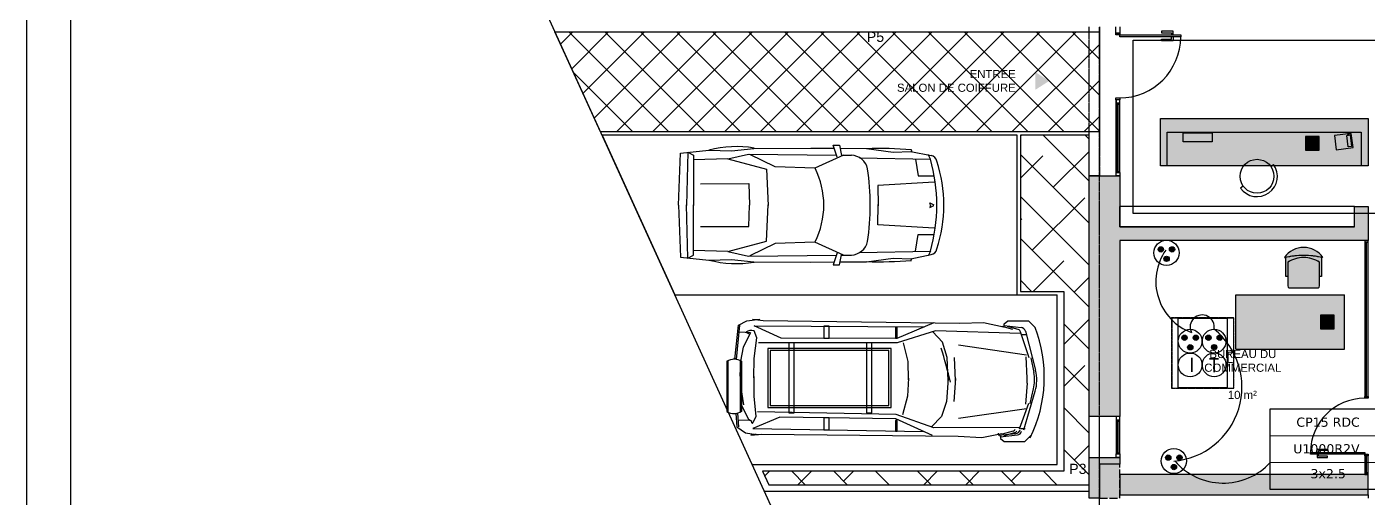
# Model space of a CAD drawing. Header units: millimetres. Extents: x 71819 to 78266, y 23672 to 38445.
# Drawn here: x 72676 to 74655, y 31830 to 32524 of the extents above; entities that cross this region are included whole.
import ezdxf
from ezdxf.enums import TextEntityAlignment as Align

# ---------------------------------------------------------------- set-up
doc = ezdxf.new("R2010")
doc.units = ezdxf.units.MM
for name, pattern in [('ACAD_ISO02W100', [15, 12, -3]), ('ACAD_ISO03W100', [30, 12, -18]), ('CACHE', [0.375, 0.25, -0.125]), ('DASHED2', [0.375, 0.25, -0.125]), ('HIDDEN', [0.375, 0.25, -0.125])]:
    doc.linetypes.add(name, pattern=pattern)
for name, color, linetype in [('Plan Archi', 8, 'Continuous'), ('prise', 1, 'Continuous'), ('PRISES DE COURANT', 5, 'Continuous')]:
    doc.layers.add(name, color=color, linetype=linetype)
doc.layers.add('STRUCTURE POUTRES', color=5, linetype='ACAD_ISO03W100', lineweight=20)
doc.styles.add('ARIAL', font='arial.ttf')
doc.styles.get("Standard").update_dxf_attribs({"font": 'arial.ttf'})
doc.styles.add('STYLE_GENERE_1', font='ARIALN.TTF')
doc.styles.add('Verdana', font='verdana.ttf')

# ---------------------------------------------------------------- blocks, each defined once
blk = doc.blocks.new('boite')
at = {"layer": 'prise', "linetype": 'Continuous'}
for points in [[(-30.64025400001265, 22.46884439585665, 0.9999999999999999), (-22.75494500714558, 22.46884439585665, 0.9999999999999999)], [(-14.02709693754878, 22.46884439585665, 0.9999999999999999), (-6.14178794468171, 22.46884439585665, 0.9999999999999999)], [(4.633220693285693, 22.59960032699564, 0.9999999999999999), (12.51852968615276, 22.59960032699564, 0.9999999999999999)], [(21.24637775574956, 22.59960032699564, 0.9999999999999999), (29.13168674861663, 22.59960032699564, 0.9999999999999999)], [(-22.21768165230606, 8.502373696079303, 0.9999999999999999), (-14.33237265944626, 8.502373696079303, 0.9999999999999999)], [(13.05579304099228, 8.633129627218295, 0.9999999999999999), (20.94110203385208, 8.633129627218295, 0.9999999999999999)]]:
    blk.add_hatch(color=5, dxfattribs=at).paths.add_polyline_path(points, flags=0)
at = {"layer": 'prise', "color": 1, "linetype": 'HIDDEN', "lineweight": 5, "ltscale": 0.05}
for points in [[(-45.9442296930356, 52.46765201825838), (46.22669544734526, 52.46765201825838), (46.22669544734526, -52.53147715192063), (-45.9442296930356, -52.53147715192063)], [(-45.34180507145356, 51.86522739667635), (45.62427082576323, 51.86522739667635), (45.62427082576323, -51.92905329327914), (-45.34180507145356, -51.92905329327914)], [(45.32305851497222, -13.97631891827768), (45.32305851497222, -51.62784021954758), (-45.04059276066255, -51.62784021954758), (-45.04059276066255, 51.56401508588533), (45.32305851497222, 51.56401508588533), (45.32305851497222, 1.084288991878566), (37.792753796959, 1.084288991878566), (37.792753796959, -13.97631891827768)]]:
    blk.add_lwpolyline(points, close=True, dxfattribs=at)
at = {"layer": 'prise', "color": 1}
blk.add_lwpolyline([(36.27351241626457, -51.56401523809654), (-36.27351197085954, -51.56401523809654), (-36.27351197085954, 51.56401508588533), (36.27351241626457, 51.56401508588533)], close=True, dxfattribs=at)
at = {"layer": 'prise', "color": 1, "linetype": 'Continuous'}
for centre in [(-18.39102097234718, 17.35712588567549), (16.88245372095116, 17.48788181681448), (16.88245372095116, -17.45824558000822), (-18.39102097234718, -17.58900151114722)]:
    blk.add_circle(centre, 17.54946321939493, dxfattribs=at)
at = {"layer": 'prise', "color": 5, "linetype": 'Continuous'}
for centre in [(-26.69759950357547, 22.46884439585665), (-10.08444244111888, 22.46884439585665), (8.575875189722865, 22.59960032699564), (25.18903225217946, 22.59960032699564), (-18.27502715587616, 8.502373696079303), (16.99844753742218, 8.633129627218295)]:
    blk.add_circle(centre, 3.942654497360037, dxfattribs=at)
at = {"layer": 'prise', "color": 4, "linetype": 'Continuous', "char_height": 21.08676313003582, "attachment_point": 7, "style": 'STYLE_GENERE_1'}
for s, insert in [('{\\fArial Narrow|b0|i0|c0|p34;I}', (-19.41609078131296, -28.08555155854447)), ('{\\fArial Narrow|b0|i0|c0|p34;T}', (9.539422946356353, -28.34626209001726))]:
    blk.add_mtext(s, dxfattribs=dict(at, insert=insert))
blk = doc.blocks.new('Prise de courant normale')
at = {"layer": 'prise', "linetype": 'Continuous'}
for points in [[(-122.4923302766327, 51.11718510181423, 0.9999999999999999), (-43.63924034800572, 51.11718510181423, 0.9999999999999999)], [(43.63924034800572, 51.11718510181423, 0.9999999999999999), (122.4923302766327, 51.11718510181423, 0.9999999999999999)], [(-38.26660679961788, -88.54752189595274, 0.9999999999999999), (40.58648312900914, -88.54752189595274, 0.9999999999999999)]]:
    blk.add_hatch(color=5, dxfattribs=at).paths.add_polyline_path(points, flags=0)
at = {"layer": 'prise', "color": 1, "linetype": 'Continuous'}
blk.add_circle((0, 0), 185.3837362570948, dxfattribs=at)
at = {"layer": 'prise', "color": 5, "linetype": 'Continuous'}
for centre in [(-83.06578531231924, 51.11718510181423), (83.06578531231924, 51.11718510181423), (1.159938164695632, -88.54752189595274)]:
    blk.add_circle(centre, 39.42654497360036, dxfattribs=at)
blk = doc.blocks.new('ETIQ ECL')
at = {"color": 6, "linetype": 'ByBlock'}
blk.add_lwpolyline([(-28.09237466774357, 19.79999999999927), (28.09237466774357, 19.79999999999927), (28.09237466774357, -19.79999999999927), (-28.09237466774357, -19.79999999999927)], close=True, dxfattribs=at)
at = {"layer": 'STRUCTURE POUTRES', "color": 6, "linetype": 'ByBlock'}
for points in [[(-28.09237466774357, 19.79999999999927), (28.09237466774357, 19.79999999999927), (28.09237466774357, 6.599999999999909), (-28.09237466774357, 6.599999999999909)], [(-28.09237466774357, 6.599999999999909), (28.09237466774357, 6.599999999999909), (28.09237466774357, -6.599999999999454), (-28.09237466774357, -6.599999999999454)], [(-28.09237466774357, -6.599999999999454), (28.09237466774357, -6.599999999999454), (28.09237466774357, -19.79999999999927), (-28.09237466774357, -19.79999999999927)]]:
    blk.add_lwpolyline(points, close=True, dxfattribs=at)
at = {"layer": 'STRUCTURE POUTRES', "color": 6, "linetype": 'ByBlock', "style": 'Verdana'}
for tag, p in [('CIRCUIT', (0.3258196043170756, 10.99343506267905)), ('CABLE', (-0.4895047320387675, -2.077938956542766)), ('SECTION', (0.3739897136692889, -14.32081281852334))]:
    blk.add_attdef(tag, text='', height=4.5, dxfattribs=at).set_placement(p, align=Align.CENTER)

msp = doc.modelspace()

# ---------------------------------------------------------------- hatches: boundary and pattern name
at = {"layer": 'Plan Archi'}
h = msp.add_hatch(color=256, dxfattribs=at)
h.dxf.hatch_style = 1
h.paths.add_polyline_path([(74654.61883011556, 32319.37764767524), (74348.17887229913, 32319.37764767524), (74348.17887229913, 32389.37764767524), (74654.61883011556, 32389.37764767524)])
h = msp.add_hatch(color=256, dxfattribs=at)
h.dxf.hatch_style = 1
h.paths.add_polyline_path([(74582.39783260504, 32362.85900733166), (74562.39783260504, 32362.85900733166), (74562.39783260504, 32342.85900733166), (74582.39783260504, 32342.85900733166)])
h = msp.add_hatch(color=256, dxfattribs=at)
h.dxf.hatch_style = 1
h.paths.add_polyline_path([(74288.17887229913, 32209.37764767524), (74288.17887229922, 31949.73458994953), (74243.17887229966, 31949.73458994953), (74243.17887229966, 32304.65613249881), (74288.17887229922, 32304.65613249881), (74288.17887229913, 32229.37764767524), (74634.61883011556, 32229.37764767524), (74634.61883011556, 32259.37764767524), (74654.61883011556, 32259.37764767524), (74654.61883011556, 32209.37764767524)])
h = msp.add_hatch(color=256, dxfattribs=at)
h.dxf.hatch_style = 1
edge = h.paths.add_edge_path()
edge.add_arc((74559.56804348707, 32058.16067531556), 129.1470968822902, 89.9807959840947, 102.4973434483042, ccw=False)
edge.add_arc((74559.65468319604, 32058.02425299518), 129.2835192172629, 77.5092782508953, 90.01921317479162, ccw=False)
edge.add_line((74587.61631841645, 32184.2477662445), (74587.91631837256, 32184.60776607818))
edge.add_arc((74559.60286223462, 32164.69068614904), 34.61707485301902, 35.1244418655336, 89.9859844774305)
edge.add_arc((74559.61001635334, 32164.73839463362), 34.56936535771104, 89.99782247723603, 144.916600167338)
edge.add_arc((74531.5199467737, 32184.4682702458), 0.2426993287910363, 144.9166001673375, 294.6945263196027)
h = msp.add_hatch(color=256, dxfattribs=at)
h.dxf.hatch_style = 1
edge = h.paths.add_edge_path()
edge.add_line((74586.0863190598, 32184.57776607132), (74586.08631907705, 32156.512777771))
edge.add_line((74586.08631907705, 32156.512777771), (74583.0113203891, 32156.5127778095))
edge.add_line((74583.0113203891, 32156.5127778095), (74583.01132041692, 32177.60276900032))
edge.add_arc((74559.61133014256, 32139.82467658448), 44.4380896463861, 58.22566300077884, 121.7743369603142)
edge.add_line((74536.21133989385, 32177.60276901621), (74536.21133984275, 32156.51277782248))
edge.add_line((74536.21133984275, 32156.51277782248), (74533.15134112931, 32156.5127778115))
edge.add_line((74533.15134112931, 32156.5127778115), (74533.151341147, 32184.57717135385))
edge.add_arc((74559.62025605727, 32057.6552915131), 129.6524856639419, 78.22137953616561, 101.77990788484061, ccw=False)
h = msp.add_hatch(color=256, dxfattribs=at)
h.dxf.hatch_style = 1
edge = h.paths.add_edge_path()
edge.add_arc((74559.62721335568, 32139.76887070041), 44.49389836539882, 90.02045314779735, 121.7538837941314)
edge.add_line((74536.21133989385, 32177.60276901621), (74536.21133987464, 32142.41278366038))
edge.add_line((74536.21133987464, 32142.41278366038), (74536.91633957303, 32140.50778447488))
edge.add_line((74536.91633957303, 32140.50778447488), (74538.41633894561, 32139.71278479477))
edge.add_line((74538.41633894561, 32139.71278479477), (74580.82132128846, 32139.7127848002))
edge.add_line((74580.82132128846, 32139.7127848002), (74582.32132064975, 32140.50778444765))
edge.add_line((74582.32132064975, 32140.50778444765), (74583.01132038607, 32142.41278365031))
edge.add_line((74583.01132038607, 32142.41278365031), (74583.01132041692, 32177.60276900032))
edge.add_arc((74559.59544692856, 32139.76887069751), 44.49389836831288, 58.24611616802966, 89.97954681436373)
h = msp.add_hatch(color=256, dxfattribs=at)
h.dxf.hatch_style = 1
h.paths.add_polyline_path([(74459.6188301231, 32049.37764764357), (74459.6188301082, 32129.37764764357), (74619.61883011565, 32129.37764767337), (74619.61883013055, 32049.37764767337)])
h = msp.add_hatch(color=256, dxfattribs=at)
h.dxf.hatch_style = 1
h.paths.add_polyline_path([(74584.61883011191, 32079.3776476436), (74604.61883011191, 32079.3776476436), (74604.61883011191, 32099.3776476436), (74584.61883011191, 32099.3776476436)])
h = msp.add_hatch(color=256, dxfattribs=at)
h.dxf.hatch_style = 1
h.paths.add_polyline_path([(74288.17887229884, 31889.73458994953), (74288.17887229884, 31879.73458994952), (74258.1788722989, 31879.73458994952), (74258.17887229842, 31829.73458994952), (74243.17887229891, 31829.73458994953), (74243.17887229891, 31889.73458994953)])
at = {"layer": 'Plan Archi', "linetype": 'ACAD_ISO02W100'}
msp.add_hatch(color=256, dxfattribs=at).paths.add_polyline_path([(74258.1788722989, 31829.73458994952), (74288.17887229884, 31829.73458994952), (74288.17887229884, 31879.73458994952), (74258.1788722989, 31879.73458994952)])
at = {"layer": 'Plan Archi'}
h = msp.add_hatch(color=256, dxfattribs=at)
h.dxf.hatch_style = 1
h.paths.add_polyline_path([(74654.61883011565, 31864.37764767524), (74288.17887229925, 31864.37764767524), (74288.17887229925, 31834.37764767524), (74654.61883011565, 31834.37764767524)])

# ---------------------------------------------------------------- linework, layer by layer
msp.add_lwpolyline([(78266.09441879852, 33913.6130115516), (78266.09441879852, 29922.6130115516), (72676.09441879852, 29922.6130115516), (72676.09441879852, 33913.6130115516)], close=True)
msp.add_lwpolyline([(72741.09441879852, 30303.60921696211), (72741.09441879852, 33848.6130115516), (78201.09441879852, 33848.6130115516), (78201.09441879852, 30303.60921696211)])
at = {"layer": 'Plan Archi', "color": 0}
msp.add_line((72962.50473403443, 33597.59536139743), (74377.6209527821, 30493.27004285107), dxfattribs=at)
at = {"layer": 'Plan Archi'}
for p, q in [((73522.26459814064, 32369.65613249881), (73455.02627069529, 32517.15613249881)), ((73455.02627069529, 32517.15613249881), (74258.1788722984, 32517.15613249881)), ((73481.3201472403, 32517.1561324988), (73463.2593434866, 32499.0953287451)), ((73475.490512314, 32517.1561324988), (73622.99051231399, 32369.65613249881)), ((73534.3531558293, 32517.15613249881), (73479.86490635625, 32462.66788302576)), ((73587.38616441829, 32517.15613249881), (73496.47046922591, 32426.24043730643)), ((73640.41917300728, 32517.15613249881), (73513.07603209556, 32389.8129915871)), ((73528.52352090299, 32517.15613249881), (73676.02352090299, 32369.65613249881)), ((73693.45218159627, 32517.1561324988), (73545.95218159627, 32369.6561324988)), ((73581.55652949198, 32517.15613249881), (73729.05652949198, 32369.65613249881)), ((73746.48519018527, 32517.15613249881), (73598.98519018527, 32369.6561324988)), ((73634.58953808098, 32517.1561324988), (73782.08953808097, 32369.65613249881)), ((73799.51819877425, 32517.15613249881), (73652.01819877424, 32369.6561324988)), ((73687.62254666997, 32517.15613249881), (73835.12254666997, 32369.65613249881)), ((73852.55120736324, 32517.1561324988), (73705.05120736324, 32369.6561324988)), ((73740.65555525896, 32517.15613249881), (73888.15555525894, 32369.65613249882)), ((73905.58421595223, 32517.1561324988), (73758.08421595223, 32369.6561324988)), ((73793.68856384794, 32517.15613249881), (73941.18856384794, 32369.65613249881)), ((73958.61722454122, 32517.1561324988), (73811.11722454122, 32369.6561324988)), ((73846.72157243693, 32517.1561324988), (73994.22157243693, 32369.65613249881)), ((74011.65023313022, 32517.15613249881), (73864.15023313022, 32369.6561324988)), ((73899.75458102593, 32517.1561324988), (74047.25458102592, 32369.65613249881)), ((74064.6832417192, 32517.1561324988), (73917.18324171919, 32369.6561324988)), ((73952.78758961492, 32517.15613249881), (74100.28758961492, 32369.65613249882)), ((74117.71625030819, 32517.1561324988), (73970.21625030819, 32369.6561324988)), ((74005.8205982039, 32517.15613249881), (74153.3205982039, 32369.65613249881)), ((74170.7492588972, 32517.1561324988), (74023.2492588972, 32369.6561324988)), ((74058.8536067929, 32517.15613249881), (74206.3536067929, 32369.65613249881)), ((74223.78226748617, 32517.1561324988), (74076.28226748617, 32369.6561324988)), ((74111.8866153819, 32517.15613249881), (74258.17887229842, 32370.86387558229)), ((74164.91962397088, 32517.15613249881), (74258.1788722984, 32423.89688417128)), ((74217.95263255987, 32517.15613249881), (74258.1788722984, 32476.92989276028)), ((74258.1788722984, 32517.15613249881), (74258.1788722984, 32369.65613249881)), ((74282.55340803921, 32515.28159680624), (74282.55340803921, 32524.65613254779)), ((74288.17887229765, 32515.28159680624), (74282.55340803921, 32515.28159680624)), ((74282.55340803921, 32512.46886467701), (74282.55340803921, 32515.28159680624)), ((74282.55340803921, 32515.28159680624), (74288.17887229765, 32515.28159680624)), ((74288.17887229765, 32512.46886467701), (74282.55340803921, 32512.46886467701)), ((74288.17887229765, 32524.65613254779), (74288.17887229765, 32515.28159680624)), ((74288.17887229765, 32515.28159680624), (74288.17887229765, 32512.46886467701)), ((74288.17887229765, 32509.65613254779), (74288.17887229765, 32512.46886467701)), ((74288.17887229765, 32512.46886467701), (74378.18630043276, 32512.46886467701)), ((74378.18630043276, 32509.65613254779), (74288.17887229765, 32509.65613254779)), ((74366.93537191587, 32518.09432893546), (74350.05897914054, 32518.09432893546)), ((74350.05897914054, 32518.09432893546), (74350.05897914054, 32515.84414323208)), ((74350.05897914054, 32515.84414323208), (74364.68518621249, 32515.84414323208)), ((74364.68518621249, 32515.84414323208), (74364.68518621249, 32512.46886467701)), ((74364.68518621249, 32506.28085399272), (74364.68518621249, 32509.65613254779)), ((74366.93537191587, 32512.46886467701), (74366.93537191587, 32518.09432893546)), ((74366.93537191587, 32509.65613254779), (74366.93537191587, 32504.03066828935)), ((74378.18630043276, 32512.46886467701), (74378.18630043276, 32509.65613254779)), ((74258.1788722984, 32498.51972872204), (74129.31527607517, 32369.6561324988)), ((74308.17887229842, 32504.65613250055), (74838.71401334298, 32504.65613250055)), ((74308.17887229842, 32249.37764767524), (74308.17887229842, 32504.65613250055)), ((74350.05897914054, 32504.03066828935), (74350.05897914054, 32506.28085399272)), ((74350.05897914054, 32506.28085399272), (74364.68518621249, 32506.28085399272)), ((74366.93537191587, 32504.03066828935), (74350.05897914054, 32504.03066828935)), ((73482.31039459076, 32457.30324163305), (73569.957503725, 32369.65613249881)), ((74258.1788722984, 32445.48672013306), (74182.34828466416, 32369.6561324988)), ((74282.5534080392, 32416.84340041857), (74282.5534080392, 32419.65613254779)), ((74282.5534080392, 32419.65613254779), (74288.17887229765, 32419.65613254779)), ((74288.17887229765, 32416.84340041857), (74282.5534080392, 32416.84340041857)), ((74283.17887229922, 32416.84340041857), (74283.17887229922, 32411.84340041857)), ((74288.17887229922, 32416.84340041857), (74283.17887229922, 32416.84340041857)), ((74283.17887229922, 32304.65613249881), (74283.17887229922, 32416.84340041857)), ((74283.17887229922, 32411.84340041857), (74283.17887229916, 32309.65613249881)), ((74283.17887229922, 32411.84340041857), (74288.17887229922, 32411.84340041857)), ((74284.42887229922, 32411.84340041857), (74284.42887229922, 32410.34340041857)), ((74286.92887229922, 32411.84340041857), (74284.42887229922, 32411.84340041857)), ((74284.42887229922, 32410.34340041857), (74286.92887229922, 32410.34340041857)), ((74286.17887229922, 32410.34340041857), (74285.17887229922, 32410.34340041857)), ((74285.17887229922, 32410.34340041857), (74285.17887229922, 32311.15613249881)), ((74286.17887229922, 32311.15613249881), (74286.17887229922, 32410.34340041857)), ((74286.92887229922, 32410.34340041857), (74286.92887229922, 32411.84340041857)), ((74288.17887229765, 32419.65613254779), (74288.17887229765, 32416.84340041857)), ((74288.17887229922, 32411.84340041857), (74288.17887229922, 32416.84340041857)), ((74288.17887229922, 32309.65613249881), (74288.17887229922, 32411.84340041857)), ((74258.1788722984, 32392.45371154407), (74235.38129325314, 32369.6561324988)), ((74348.17887229913, 32319.37764767524), (74348.17887229913, 32389.37764767524)), ((74348.17887229913, 32389.37764767524), (74654.61883011556, 32389.37764767524)), ((74348.17887229913, 32319.37764767524), (74348.17887229913, 32389.37764767524)), ((74348.17887229913, 32389.37764767524), (74654.61883011556, 32389.37764767524)), ((74654.61883011556, 32389.37764767524), (74654.61883011556, 32319.37764767524)), ((74654.61883011556, 32389.37764767524), (74654.61883011556, 32319.37764767524)), ((74258.1788722984, 32369.65613249881), (73522.26459814064, 32369.65613249881)), ((74136.79628248393, 32364.65613249881), (73524.54386347777, 32364.65613249881)), ((73524.54386347777, 32364.65613249881), (73631.79628248393, 32129.37764767524)), ((74136.79628248393, 32129.37764767524), (74136.79628248393, 32364.65613249881)), ((74141.79628248393, 32364.65613249881), (74141.79628248393, 32134.37764767522)), ((74243.1788722989, 32364.65613249881), (74141.79628248393, 32364.65613249881)), ((74141.79628248393, 32363.2112933404), (74143.24112164235, 32364.65613249882)), ((74175.34027361614, 32364.65613249879), (74243.1788722989, 32296.81753381601)), ((74237.21211696994, 32364.65613249881), (74243.17887229889, 32358.68937716986)), ((74243.1788722989, 31849.37764767524), (74243.1788722989, 32364.65613249881)), ((74358.17887229913, 32319.37764767524), (74358.17887229913, 32369.40177795176)), ((74358.17887229913, 32369.40177795176), (74644.61883011556, 32369.40177795176)), ((74358.17887229913, 32319.37764767524), (74358.17887229913, 32369.40177795176)), ((74358.17887229913, 32369.40177795176), (74644.61883011556, 32369.40177795176)), ((74381.79310043038, 32355.04791236018), (74381.79310043038, 32368.15706165555)), ((74381.79310043038, 32368.15706165555), (74424.48186864865, 32368.15706165555)), ((74424.48186864865, 32355.04791236018), (74381.79310043038, 32355.04791236018)), ((74424.48186864865, 32368.15706165555), (74424.48186864865, 32355.04791236018)), ((74582.39783260504, 32362.85900733166), (74562.39783260504, 32362.85900733166)), ((74562.39783260504, 32362.85900733166), (74562.39783260504, 32342.85900733166)), ((74564.39783260504, 32344.85900733166), (74564.39783260504, 32360.85900733166)), ((74564.39783260504, 32360.85900733166), (74572.39783260504, 32360.85900733166)), ((74580.39783260504, 32360.85900733166), (74564.39783260504, 32360.85900733166)), ((74564.39783260504, 32360.85900733166), (74564.39783260504, 32344.85900733166)), ((74572.39783260504, 32360.85900733166), (74580.39783260504, 32360.85900733166)), ((74572.39783260504, 32344.85900733166), (74572.39783260504, 32360.85900733166)), ((74572.39783260504, 32360.85900733166), (74572.39783260504, 32344.85900733166)), ((74580.39783260504, 32360.85900733166), (74580.39783260504, 32344.85900733166)), ((74580.39783260504, 32344.85900733166), (74580.39783260504, 32360.85900733166)), ((74582.39783260504, 32342.85900733166), (74582.39783260504, 32362.85900733166)), ((74629.7985461769, 32367.32333323), (74605.00084645537, 32364.14936276375)), ((74605.00084645537, 32364.14936276375), (74607.66698164729, 32343.31929499762)), ((74623.10910789252, 32364.4508055217), (74628.06864783683, 32365.08559961502)), ((74625.26740780941, 32347.58836971108), (74623.10910789252, 32364.4508055217)), ((74628.06864783683, 32365.08559961502), (74630.22694775372, 32348.2231638044)), ((74632.46468136882, 32346.49326546387), (74629.7985461769, 32367.32333323)), ((74644.61883011556, 32369.40177795176), (74644.61883011556, 32319.37764767524)), ((74644.61883011556, 32369.40177795176), (74644.61883011556, 32319.37764767524)), ((73637.16506085932, 32261.44514701846), (73640.35233565506, 32338.13818094496)), ((73640.35233565506, 32338.13818094496), (73682.293750441, 32342.54016204075)), ((73651.29844720896, 32339.91626631433), (73649.30382066192, 32261.15240011016)), ((73650.97625672822, 32339.68680527802), (73659.43093312695, 32335.3987672691)), ((73659.43093312695, 32335.3987672691), (73659.41990080457, 32261.23031556714)), ((73682.293750441, 32342.54016204075), (73715.67530797153, 32341.71211724221)), ((73710.18734242683, 32330.08637049529), (73740.68265869614, 32336.8952943894)), ((73715.67530797153, 32341.71211724221), (73748.55694239259, 32345.11508221335)), ((73740.68265869614, 32336.8952943894), (73870.46600760549, 32335.49391829966)), ((73779.78720521023, 32318.26438794985), (73742.47511107933, 32336.2950432813)), ((73748.55694239259, 32345.11508221335), (73832.61226861477, 32345.68808223664)), ((73832.61226861477, 32345.68808223664), (73867.09088586568, 32345.40854087174)), ((73880.68411866827, 32335.38358506609), (73838.68689165179, 32316.20538286536)), ((73871.63181194484, 32332.06929811983), (73865.58688789383, 32349.82662513277)), ((73865.58688789383, 32349.82662513277), (73874.92115309591, 32349.81366289335)), ((73874.92115309591, 32349.81366289335), (73877.84290400258, 32334.63564762254)), ((73875.78269961203, 32345.33807048525), (73914.73464351198, 32345.0222608492)), ((73877.69270903994, 32335.41588574246), (73892.45333015778, 32335.25650334329)), ((73904.46165410508, 32331.28800116402), (74008.9235031596, 32329.29918018602)), ((73914.73464351198, 32345.0222608492), (73954.04157006515, 32339.67978196871)), ((73954.04157006515, 32339.67978196871), (73980.20650636694, 32340.65504463028)), ((73980.20650636694, 32340.65504463028), (74010.33516444026, 32334.63067001229)), ((73980.66945120304, 32342.90750459337), (73981.67638514873, 32339.54944287425)), ((74008.9235031596, 32329.29918018602), (74005.51302512648, 32336.14113569038)), ((74141.79628248393, 32336.32828027717), (74243.1788722989, 32234.9456904622)), ((74141.79628248393, 32301.33944998657), (74174.75865846775, 32334.30182597039)), ((74190.22661930621, 32287.89794345502), (74243.17887229889, 32340.8501964477)), ((74562.39783260504, 32342.85900733166), (74582.39783260504, 32342.85900733166)), ((74572.39783260504, 32344.85900733166), (74564.39783260504, 32344.85900733166)), ((74564.39783260504, 32344.85900733166), (74580.39783260504, 32344.85900733166)), ((74580.39783260504, 32344.85900733166), (74572.39783260504, 32344.85900733166)), ((74607.66698164729, 32343.31929499762), (74632.46468136882, 32346.49326546387)), ((74630.22694775372, 32348.2231638044), (74625.26740780941, 32347.58836971108)), ((73710.18734242683, 32330.08637049529), (73659.42987899852, 32328.31203775582)), ((73710.18734242683, 32330.08637049529), (73767.27522890652, 32314.69519111874)), ((73767.27522890652, 32314.69519111874), (73769.77600097231, 32261.26099382671)), ((73838.68689165179, 32316.20538286536), (73779.78720521023, 32318.26438794985)), ((73986.8122129704, 32329.38035725611), (73990.77845077624, 32304.774644951)), ((74654.61883011556, 32319.37764767524), (74348.17887229913, 32319.37764767524)), ((74654.61883011556, 32319.37764767524), (74348.17887229913, 32319.37764767524)), ((74644.61883011556, 32319.37764767524), (74358.17887229913, 32319.37764767524)), ((74644.61883011556, 32319.37764767524), (74358.17887229913, 32319.37764767524)), ((74511.0650709696, 32318.71207672829), (74515.12420236964, 32321.63157193763)), ((73669.99406576768, 32293.17290651657), (73741.03596009547, 32293.30416103075)), ((73741.03596009547, 32293.30416103075), (73742.18729519751, 32261.4832322719)), ((74014.49186745245, 32295.31546819291), (73931.62637992988, 32290.64844540512)), ((73990.77845077624, 32304.774644951), (74013.0308916487, 32304.74374359376)), ((74243.17887229966, 31949.73458994953), (74243.17887229966, 32304.65613249881)), ((74243.17887229966, 32304.65613249881), (74288.17887229922, 32304.65613249881)), ((74283.17887229922, 32304.65613249881), (74283.17887229922, 32309.65613249881)), ((74283.17887229922, 32309.65613249881), (74288.17887229922, 32309.65613249881)), ((74288.17887229922, 32304.65613249881), (74283.17887229922, 32304.65613249881)), ((74284.42887229922, 32309.65613249881), (74284.42887229922, 32311.15613249881)), ((74284.42887229922, 32311.15613249881), (74286.92887229922, 32311.15613249881)), ((74286.92887229922, 32309.65613249881), (74284.42887229922, 32309.65613249881)), ((74285.17887229922, 32311.15613249881), (74286.17887229922, 32311.15613249881)), ((74286.92887229922, 32311.15613249881), (74286.92887229922, 32309.65613249881)), ((74288.17887229922, 32309.65613249881), (74288.17887229922, 32304.65613249881)), ((74288.17887229922, 32304.65613249881), (74288.17887229913, 32229.37764767524)), ((73931.62637992988, 32290.64844540512), (73931.81446396597, 32260.53017684034)), ((74141.79628248393, 32274.45643692335), (74243.1788722989, 32173.07384710838)), ((74159.2906976293, 32195.09017842429), (74236.63050182158, 32272.42998261656)), ((74470.47375696937, 32289.51712463495), (74466.41462556933, 32286.59762942561)), ((73637.16506085932, 32261.73704405168), (73640.35233565506, 32185.04401012489)), ((73651.29844720896, 32183.26592475581), (73649.30382066192, 32262.02979095998)), ((73659.43093312695, 32187.78342380075), (73659.41990080457, 32261.951875503)), ((73741.03596009547, 32229.8780300391), (73742.18729519751, 32261.69895879824)), ((73767.27522890652, 32208.4869999514), (73769.77600097231, 32261.92119724343)), ((73931.62637992988, 32232.53374566502), (73931.81446396597, 32262.6520142295)), ((74009.0654708958, 32261.80235119595), (74008.2883811065, 32265.11411204656)), ((74008.2883811065, 32265.11411204656), (74014.07778477858, 32262.02529918594)), ((74009.0654708958, 32261.37983987389), (74008.2883811065, 32258.06807902358)), ((74008.2883811065, 32258.06807902358), (74014.07778477858, 32261.15689188421)), ((74634.61883011556, 32259.37764767524), (74288.17887229913, 32259.37764767524)), ((74634.61883011556, 32229.37764767524), (74634.61883011556, 32259.37764767524)), ((74634.61883011556, 32259.37764767524), (74654.61883011556, 32259.37764767524)), ((74654.61883011556, 32259.37764767524), (74654.61883011556, 32209.37764767524)), ((74014.49186745245, 32227.86672287724), (73931.62637992988, 32232.53374566502)), ((74141.79628248393, 32239.46760663275), (74143.82273679084, 32241.49406093966)), ((74838.71401334298, 32249.37764767524), (74308.17887229842, 32249.37764767524)), ((73669.99406576768, 32230.00928455358), (73741.03596009547, 32229.8780300391)), ((73986.8122129704, 32193.80183381403), (73990.77845077624, 32218.40754611914)), ((73990.77845077624, 32218.40754611914), (74013.0308916487, 32218.43844747609)), ((74141.79628248392, 32212.58459356953), (74243.1788722989, 32111.20200375456)), ((74288.17887229913, 32229.37764767524), (74634.61883011556, 32229.37764767524)), ((74634.61883011556, 32229.37764767524), (74288.17887229913, 32229.37764767524)), ((73710.18734242683, 32193.09582057485), (73659.42987899852, 32194.87015331432)), ((73710.18734242683, 32193.09582057485), (73767.27522890652, 32208.4869999514)), ((73710.18734242683, 32193.09582057485), (73740.68265869614, 32186.28689668075)), ((73779.78720521023, 32204.91780312029), (73742.47511107933, 32186.88714778884)), ((73838.68689165179, 32206.97680820479), (73779.78720521023, 32204.91780312029)), ((73880.68411866827, 32187.79860600376), (73838.68689165179, 32206.97680820479)), ((73904.46165410508, 32191.89418990612), (74008.9235031596, 32193.88301088412)), ((74008.9235031596, 32193.88301088412), (74005.51302512648, 32187.04105537977)), ((74288.17887229913, 32209.37764767524), (74288.17887229922, 31949.73458994953)), ((74654.61883011556, 32209.37764767524), (74288.17887229913, 32209.37764767524)), ((74654.61883011565, 32209.37764767524), (74649.61883011565, 32209.37764767524)), ((74649.61883011565, 32209.37764767524), (74649.61883011565, 32206.87764767524)), ((74649.61883011565, 32206.87764767524), (74654.61883011565, 32206.87764767524)), ((74654.61883011565, 32206.87764767524), (74649.61883011565, 32206.87764767524)), ((74649.61883011565, 32206.87764767524), (74649.61883011565, 31979.37104543339)), ((74652.11883011565, 31979.37104543339), (74652.11883011565, 32206.87764767524)), ((74654.61883011565, 32206.87764767524), (74654.61883011565, 32209.37764767524)), ((74654.61883011565, 31979.37104543339), (74654.61883011565, 32206.87764767524)), ((73640.35233565506, 32185.04401012489), (73682.293750441, 32180.6420290291)), ((73650.97625672822, 32183.49538579183), (73659.43093312695, 32187.78342380075)), ((73682.293750441, 32180.6420290291), (73715.67530797153, 32181.47007382763)), ((73715.67530797153, 32181.47007382763), (73748.55694239259, 32178.0671088568)), ((73740.68265869614, 32186.28689668075), (73870.46600760549, 32187.68827277048)), ((73748.55694239259, 32178.0671088568), (73832.61226861477, 32177.49410883321)), ((73832.61226861477, 32177.49410883321), (73867.09088586568, 32177.77365019841)), ((73871.63181194484, 32191.11289295032), (73865.58688789383, 32173.35556593738)), ((73865.58688789383, 32173.35556593738), (73874.92115309591, 32173.3685281765)), ((73874.92115309591, 32173.3685281765), (73877.84290400258, 32188.5465434476)), ((73875.78269961203, 32177.8441205846), (73914.73464351198, 32178.15993022094)), ((73877.69270903994, 32187.76630532768), (73892.45333015778, 32187.92568772685)), ((73914.73464351198, 32178.15993022094), (73954.04157006515, 32183.50240910143)), ((73954.04157006515, 32183.50240910143), (73980.20650636694, 32182.52714643986)), ((73980.20650636694, 32182.52714643986), (74010.33516444026, 32188.55152105786)), ((73980.66945120304, 32180.27468647647), (73981.67638514873, 32183.6327481959)), ((74160.45001023405, 32134.37764767523), (74205.69458014467, 32179.62221758585)), ((74221.16254098313, 32133.21833507049), (74243.1788722989, 32155.23466638626)), ((74141.79628248393, 32150.71275021571), (74158.1313850244, 32134.37764767523)), ((74141.79628248393, 32134.37764767522), (74205.75954934045, 32134.37764767524)), ((74205.75954934045, 32134.37764767524), (74205.75954934045, 31869.37764767524)), ((73631.79628248395, 32129.37764767524), (74195.75954934045, 32129.37764767524)), ((73631.79628248393, 32129.37764767524), (74136.79628248393, 32129.37764767524)), ((74195.75954934045, 31879.37764767524), (74195.75954934045, 32129.37764767524)), ((74459.6188301082, 32129.37764764357), (74619.61883011565, 32129.37764767337)), ((74604.61883011191, 32099.3776476436), (74584.61883011191, 32099.3776476436)), ((74584.61883011191, 32099.3776476436), (74584.61883011191, 32079.3776476436)), ((74586.61883011191, 32081.3776476436), (74586.61883011191, 32097.3776476436)), ((74586.61883011191, 32097.3776476436), (74594.61883011191, 32097.3776476436)), ((74602.61883011191, 32097.3776476436), (74586.61883011191, 32097.3776476436)), ((74586.61883011191, 32097.3776476436), (74586.61883011191, 32081.3776476436)), ((74594.61883011191, 32097.3776476436), (74594.61883011191, 32081.3776476436)), ((74594.61883011191, 32097.3776476436), (74602.61883011191, 32097.3776476436)), ((74594.61883011191, 32081.3776476436), (74594.61883011191, 32097.3776476436)), ((74602.61883011191, 32097.3776476436), (74602.61883011191, 32081.3776476436)), ((74602.61883011191, 32081.3776476436), (74602.61883011191, 32097.3776476436)), ((74604.61883011191, 32079.3776476436), (74604.61883011191, 32099.3776476436)), ((73720.64648655031, 32034.34440762755), (73725.70272389783, 32084.54564656968)), ((73722.88477751105, 32034.07461256767), (73727.95377999906, 32084.40259118217)), ((73725.70272389783, 32084.54564656968), (73738.40511835615, 32090.8951717838)), ((73743.58527187405, 32073.24708842368), (73727.3407383156, 32074.44664087287)), ((73736.80863122857, 32074.51885883073), (73742.59908453864, 32071.33235738954)), ((73738.4051183607, 32090.89517178374), (73757.22961462633, 32093.29360767708)), ((73746.59462640678, 32093.44425920584), (73762.3361768252, 32091.66844753829)), ((73752.89200164042, 32065.84422575103), (73748.87729289781, 32076.27776702093)), ((73749.17321945076, 32083.38479232121), (74000.89900510787, 32082.27695612249)), ((73788.75601870047, 32065.4803041365), (73749.17321945076, 32083.38479232121)), ((73762.3361768252, 32091.66844753829), (74052.19536770508, 32087.6544963799)), ((73851.69052458213, 32083.06106337276), (73851.69052458213, 32065.59916560966)), ((73859.58304307687, 32083.06106337276), (73851.69052458213, 32083.06106337276)), ((73859.58304307687, 32065.59916560966), (73859.58304307687, 32083.06106337276)), ((73957.67569123508, 32081.37120285498), (73957.67569123508, 32065.59916560966)), ((73959.93070559764, 32081.37120285498), (73957.67569123508, 32081.37120285498)), ((74014.17721396092, 32087.84846982329), (73959.54612934132, 32064.94903521594)), ((74016.25663737078, 32076.23481614586), (73959.75592523947, 32058.53592001471)), ((73959.93070559764, 32065.59916560966), (73959.93070559764, 32081.37120285498)), ((74026.95914389029, 32059.45124662336), (74012.44356937987, 32074.89528395284)), ((74142.11586376265, 32072.4809073115), (74016.25663737078, 32076.23481614586)), ((74052.19536770508, 32087.6544963799), (74087.35641832794, 32088.63865377542)), ((74087.35641832794, 32088.63865377542), (74116.72517023279, 32082.0880502395)), ((74130.75390681667, 32078.03649987418), (74114.82394267127, 32082.69378353365)), ((74116.84064373847, 32081.44045877398), (74117.54225361711, 32084.1354944594)), ((74117.54225361711, 32084.1354944594), (74142.85458639935, 32081.1974301054)), ((74117.7809483958, 32086.44080164651), (74123.41848430218, 32090.94709061452)), ((74117.7809483958, 32083.06106337276), (74117.7809483958, 32086.44080164651)), ((74138.64642531141, 32078.03649987418), (74122.71646116603, 32082.69378353365)), ((74123.41848430218, 32090.94709061452), (74153.86101932569, 32090.94709061452)), ((74154.61396279874, 32036.69164011692), (74141.90540984459, 32074.89500086954)), ((74149.09245711316, 32075.76604299396), (74164.00878182428, 32018.20450319234)), ((74153.86101932569, 32090.94709061452), (74163.44478270526, 32081.37120285498)), ((74205.75954934045, 32055.94350007398), (74243.1788722989, 32093.36282303242)), ((74205.75954934044, 32086.74948335919), (74243.1788722989, 32049.33016040074)), ((74584.61883011191, 32079.3776476436), (74604.61883011191, 32079.3776476436)), ((74594.61883011191, 32081.3776476436), (74586.61883011191, 32081.3776476436)), ((74586.61883011191, 32081.3776476436), (74602.61883011191, 32081.3776476436)), ((74602.61883011191, 32081.3776476436), (74594.61883011191, 32081.3776476436)), ((73743.58527187405, 32073.24708842368), (73732.78034509868, 32052.2687936552)), ((73749.16271097821, 32035.64218493778), (73752.89200164042, 32065.84422575103)), ((73959.75592523947, 32058.53592001471), (73755.49138276868, 32058.5208393042)), ((73959.54612934132, 32064.94903521594), (73788.75601870047, 32065.4803041365)), ((73800.13804293177, 32058.7349842495), (73800.13804293177, 31955.35996063513)), ((73808.04972126392, 32058.7349842495), (73800.13804293177, 32058.7349842495)), ((73808.04972126392, 31955.35996063513), (73808.04972126392, 32058.7349842495)), ((73851.69052458213, 32065.59916560966), (73859.58304307687, 32065.59916560966)), ((73914.55277546225, 32058.7349842495), (73914.55277546225, 31955.35996063513)), ((73922.4644537944, 32058.7349842495), (73914.55277546225, 32058.7349842495)), ((73922.4644537944, 31955.35996063513), (73922.4644537944, 32058.7349842495)), ((73957.67569123508, 32065.59916560966), (73959.93070559764, 32065.59916560966)), ((73975.99437723953, 32030.88353362071), (73969.12919731702, 32058.53685446128)), ((74033.66986540392, 32036.90169711309), (74026.95914389029, 32059.45124662336)), ((74150.68534776778, 32040.49233403744), (74050.26813154208, 32055.08645075945)), ((74143.71351824258, 32070.66874716299), (74150.47852955606, 32070.66874716299)), ((73732.78034509868, 32052.2687936552), (73728.90698094085, 32031.61833536215)), ((73748.38933516768, 32006.92666056432), (73749.16271097821, 32035.64218493778)), ((73769.38288163922, 32050.39042094966), (73769.38288163922, 31963.08093213418)), ((73950.91067992161, 32050.39042094966), (73769.38288163922, 32050.39042094966)), ((73772.4233204682, 32047.34998212069), (73772.4233204682, 31966.12137096315)), ((73947.87024109263, 32047.34998212069), (73772.4233204682, 32047.34998212069)), ((73947.87024109263, 31966.12137096315), (73947.87024109263, 32047.34998212069)), ((73950.91067992161, 31963.08093213418), (73950.91067992161, 32050.39042094966)), ((74035.06706602601, 32002.9793321155), (74033.66986540392, 32036.90169711309)), ((74046.02166334447, 32002.9793321155), (74044.62446272238, 32036.90169711309)), ((74151.89841980464, 32006.49409923102), (74150.41403443483, 32037.78645075944)), ((74157.2202479132, 32036.32476913758), (74161.47085345592, 32015.02184191797)), ((74459.6188301231, 32049.37764764357), (74619.61883013055, 32049.37764767337)), ((73708.75569092947, 32031.43479198662), (73708.75569092947, 31957.30219181445)), ((73710.39714565639, 32031.43479198662), (73710.39714565639, 31957.30219181445)), ((73728.90698094085, 32031.61833536215), (73727.71154663787, 32009.44940583349)), ((73728.1248185781, 32031.43479198662), (73728.1248185781, 31957.30219181445)), ((73729.98108510945, 31992.24102363494), (73729.22051506395, 32018.87479789263)), ((73730.0945642504, 32031.43479198662), (73730.0945642504, 31957.30219181445)), ((73976.68117474444, 32004.11596345793), (73975.99437723953, 32030.88353362071)), ((74205.75954934044, 31994.07165672015), (74236.6305018216, 32024.9426092013)), ((74205.75954934044, 32024.87764000536), (74243.1788722989, 31987.4583170469)), ((73748.41556123519, 32008.78019537669), (73748.37618568937, 31980.05428547372)), ((73976.71674732248, 32006.63006557218), (73975.27289602124, 31979.89264242311)), ((74035.11142398078, 32006.11434324022), (74032.75502497882, 31972.24508874072)), ((74046.06602129925, 32006.11434324022), (74043.70962229729, 31972.24508874072)), ((74151.79656526305, 31999.29550040859), (74149.42742678427, 31968.05767322786)), ((73733.84686327781, 31967.34000985948), (73729.90179742077, 31992.2421454937)), ((73748.37618568937, 31980.05428547372), (73751.24948401231, 31949.75882319179)), ((73975.27289602124, 31979.89264242311), (73967.62807529482, 31952.44462674)), ((74147.03183060767, 31930.13067609026), (74163.57075947682, 31987.24714866266)), ((74156.2722706189, 31969.32620306849), (74161.1238934072, 31990.50034136371)), ((74649.61883011565, 31979.37104543339), (74654.61883011565, 31979.37104543339)), ((74649.61883011565, 31979.37104543339), (74654.61883011565, 31979.37104543339)), ((74649.61883011565, 31976.87104543339), (74649.61883011565, 31979.37104543339)), ((74654.61883011565, 31976.87104543339), (74649.61883011565, 31976.87104543339)), ((74654.61883011565, 31979.37104543339), (74654.61883011565, 31976.87104543339)), ((73741.7539585018, 31943.81849271623), (73731.54689125287, 31965.09409076165)), ((73958.25858196904, 31952.71075665411), (73754.05502345123, 31957.00573424107)), ((73769.38288163922, 31963.08093213418), (73950.91067992161, 31963.08093213418)), ((73772.4233204682, 31966.12137096315), (73947.87024109263, 31966.12137096315)), ((73800.13804293177, 31955.35996063513), (73808.04972126392, 31955.35996063513)), ((73914.55277546225, 31955.35996063513), (73922.4644537944, 31955.35996063513)), ((74032.75502497882, 31972.24508874072), (74025.40908278043, 31949.90023490276)), ((74150.68534776778, 31961.44085553128), (74050.26813154208, 31946.84673880928)), ((74153.65664905736, 31969.03321798332), (74139.87230465745, 31931.20471100212)), ((74205.75954934044, 31963.00579665154), (74243.1788722989, 31925.58647369308)), ((73722.1352755336, 31954.48277944301), (73723.5794387395, 31934.48186147773)), ((73724.35832388737, 31954.99359353874), (73725.8337841302, 31934.56116895888)), ((73741.75395850379, 31943.8184927162), (73725.5025262829, 31944.53048036806)), ((73745.65103139482, 31942.43590984148), (73740.82233900434, 31945.76035921667)), ((73746.99886551364, 31940.34808239228), (73746.95382678282, 31940.33624989634)), ((73787.10944031931, 31949.10790669562), (73747.03591929276, 31932.33049312459)), ((73751.24948401628, 31949.75882319173), (73747.27405994592, 31940.42038098814)), ((73957.86742525609, 31946.30614446189), (73787.10944031931, 31949.10790669562)), ((73851.69052458213, 31947.87217023598), (73851.69052458213, 31930.41027247288)), ((73859.58304307687, 31947.87217023598), (73851.69052458213, 31947.87217023598)), ((73859.58304307687, 31930.41027247288), (73859.58304307687, 31947.87217023598)), ((73957.67569123508, 31943.92915661511), (73957.67569123508, 31928.15711936979)), ((73959.93070559764, 31943.92915661511), (73957.67569123508, 31943.92915661511)), ((74011.82875146673, 31921.87021219734), (73957.86742525609, 31946.30614446189)), ((74014.23592488574, 31933.42038403969), (73958.25858196904, 31952.71075665411)), ((73959.93070559764, 31928.15711936979), (73959.93070559764, 31943.92915661511)), ((74025.4090006624, 31949.89443118681), (74010.46228242212, 31934.86726225026)), ((74288.17887229922, 31949.73458994953), (74243.17887229966, 31949.73458994953)), ((74258.17887229801, 31889.73458994953), (74258.17887229801, 31949.73458994953)), ((74283.17887229884, 31949.73458994953), (74283.17887229884, 31944.73458994953)), ((74288.17887229884, 31949.73458994953), (74283.17887229884, 31949.73458994953)), ((74283.17887229884, 31944.73458994953), (74283.17887229878, 31894.73458994953)), ((74283.17887229884, 31944.73458994953), (74288.17887229884, 31944.73458994953)), ((74284.42887229884, 31944.73458994953), (74284.42887229884, 31943.23458994953)), ((74286.92887229884, 31944.73458994953), (74284.42887229884, 31944.73458994953)), ((74284.42887229884, 31943.23458994953), (74286.92887229884, 31943.23458994953)), ((74286.17887229884, 31943.23458994953), (74285.17887229884, 31943.23458994953)), ((74285.17887229884, 31943.23458994953), (74285.17887229884, 31896.23458994953)), ((74286.17887229884, 31896.23458994953), (74286.17887229884, 31943.23458994953)), ((74286.92887229884, 31943.23458994953), (74286.92887229884, 31944.73458994953)), ((74288.17887229884, 31944.73458994953), (74288.17887229884, 31949.73458994953)), ((74288.17887229884, 31894.73458994953), (74288.17887229884, 31944.73458994953)), ((73723.5794387395, 31934.48186147773), (73736.07227758107, 31926.02098361859)), ((73736.07227758107, 31926.02098361859), (73754.82137962032, 31923.09091070479)), ((73744.17374831867, 31922.3480087943), (73759.9592397036, 31923.67773748516)), ((73747.03591929276, 31932.33049312459), (73998.71349171572, 31927.81517283027)), ((73759.95923970814, 31923.67773748509), (74049.8371738079, 31920.98846906767)), ((73851.69052458213, 31930.41027247288), (73859.58304307687, 31930.41027247288)), ((73957.67569123508, 31928.15711936979), (73959.93070559764, 31928.15711936979)), ((74140.15097572292, 31933.61188382403), (74014.23592488574, 31933.42038403969)), ((74049.84654904137, 31920.98833641545), (74084.95630419879, 31919.00990209371)), ((74084.95630419879, 31919.00990209371), (74114.49863391435, 31924.72695991312)), ((74108.9948792185, 31925.37102506899), (74109.61995820054, 31922.65721777411)), ((74109.61995820054, 31922.65721777411), (74135.00528391736, 31924.87794992309)), ((74111.20313960627, 31922.45502378852), (74111.90474948492, 31919.7599881031)), ((74111.90474948492, 31919.7599881031), (74137.21708226716, 31922.6980524571)), ((74112.1434442636, 31920.83441918975), (74112.1434442636, 31917.45468091599)), ((74112.1434442636, 31917.45468091599), (74117.78098016999, 31912.94839194799)), ((74130.8882389184, 31928.1566753076), (74114.83288440491, 31923.95195888351)), ((74133.00892117922, 31925.85898268833), (74117.07895703382, 31921.20169902886)), ((74142.02224158357, 31932.10013299066), (74148.78725289705, 31932.10013299066)), ((74148.2235151935, 31912.94839194799), (74157.80727857306, 31922.52427970752)), ((74117.78098016999, 31912.94839194799), (74148.2235151935, 31912.94839194799)), ((74205.75954934047, 31901.13395329771), (74243.1788722989, 31863.71463033927)), ((74221.16254098315, 31885.7309616552), (74243.17887229891, 31907.74729297097)), ((74284.42887229884, 31894.73458994953), (74284.42887229884, 31896.23458994953)), ((74284.42887229884, 31896.23458994953), (74286.92887229884, 31896.23458994953)), ((74285.17887229884, 31896.23458994953), (74286.17887229884, 31896.23458994953)), ((74286.92887229884, 31896.23458994953), (74286.92887229884, 31894.73458994953)), ((74569.61883011565, 31894.37764767524), (74569.61883011565, 31896.87764767524)), ((74569.61883011565, 31896.87764767524), (74649.61883011565, 31896.87764767524)), ((74579.61883011565, 31896.87764767524), (74579.61883011565, 31901.87764767524)), ((74579.61883011565, 31901.87764767524), (74594.61883011565, 31901.87764767524)), ((74594.61883011565, 31899.87764767524), (74581.61883011565, 31899.87764767524)), ((74581.61883011565, 31899.87764767524), (74581.61883011565, 31896.87764767524)), ((74594.61883011565, 31901.87764767524), (74594.61883011565, 31899.87764767524)), ((74649.61883011565, 31896.87764767524), (74649.61883011565, 31894.37764767524)), ((73745.75954934045, 31879.37764767524), (74195.75954934045, 31879.37764767524)), ((74243.17887229891, 31829.73458994953), (74243.17887229891, 31889.73458994953)), ((74243.17887229891, 31889.73458994953), (74288.17887229884, 31889.73458994953)), ((74288.17887229884, 31879.73458994952), (74258.1788722989, 31879.73458994952)), ((74258.1788722989, 31879.73458994952), (74258.17887229842, 31829.73458994952)), ((74283.17887229884, 31889.73458994953), (74283.17887229884, 31894.73458994953)), ((74283.17887229884, 31894.73458994953), (74288.17887229884, 31894.73458994953)), ((74288.17887229884, 31889.73458994953), (74283.17887229884, 31889.73458994953)), ((74286.92887229884, 31894.73458994953), (74284.42887229884, 31894.73458994953)), ((74288.17887229884, 31894.73458994953), (74288.17887229884, 31889.73458994953)), ((74288.17887229884, 31889.73458994953), (74288.17887229884, 31879.73458994952)), ((74649.61883011565, 31894.37764767524), (74569.61883011565, 31894.37764767524)), ((74579.61883011565, 31894.37764767524), (74579.61883011565, 31889.37764767524)), ((74579.61883011565, 31889.37764767524), (74594.61883011565, 31889.37764767524)), ((74581.61883011565, 31891.37764767524), (74581.61883011565, 31894.37764767524)), ((74594.61883011565, 31891.37764767524), (74581.61883011565, 31891.37764767524)), ((74594.61883011565, 31889.37764767524), (74594.61883011565, 31891.37764767524)), ((74649.61883011565, 31894.37764767524), (74654.61883011565, 31894.37764767524)), ((74649.61883011565, 31891.87764767524), (74649.61883011565, 31894.37764767524)), ((74654.61883011565, 31891.87764767524), (74649.61883011565, 31891.87764767524)), ((74649.61883011565, 31891.87764767524), (74649.61883011565, 31866.87764767524)), ((74654.61883011565, 31891.87764767524), (74649.61883011565, 31891.87764767524)), ((74652.11883011565, 31866.87764767524), (74652.11883011565, 31891.87764767524)), ((74654.61883011565, 31894.37764767524), (74654.61883011565, 31891.87764767524)), ((74654.61883011565, 31866.87764767524), (74654.61883011565, 31891.87764767524)), ((74205.75954934045, 31869.37764767524), (73761.30808465111, 31869.37764767524)), ((73761.30808465111, 31869.37764767524), (73770.42514599964, 31849.37764767524)), ((73764.56395517348, 31862.23527932231), (73771.7063235264, 31869.37764767524)), ((73804.41295148617, 31869.37764767523), (73824.41295148617, 31849.37764767522)), ((73813.57816688024, 31849.37764767524), (73833.57816688024, 31869.37764767523)), ((73866.28479484, 31869.37764767522), (73886.28479484, 31849.37764767522)), ((73880.8674025371, 31854.79503997827), (73895.45001023407, 31869.37764767524)), ((73928.15663819382, 31869.37764767524), (73948.15663819382, 31849.37764767523)), ((73990.02848154763, 31869.37764767523), (74010.02848154763, 31849.37764767523)), ((73999.19369694171, 31849.37764767524), (74019.19369694171, 31869.37764767524)), ((74051.90032490146, 31869.37764767523), (74071.90032490146, 31849.37764767522)), ((74061.06554029553, 31849.37764767524), (74081.06554029553, 31869.37764767523)), ((74113.77216825528, 31869.37764767524), (74133.77216825528, 31849.37764767525)), ((74128.3547759524, 31854.79503997828), (74142.93738364936, 31869.37764767524)), ((74175.64401160911, 31869.37764767524), (74195.64401160911, 31849.37764767524)), ((74654.61883011565, 31864.37764767524), (74288.17887229925, 31864.37764767524)), ((74288.17887229925, 31864.37764767524), (74288.17887229925, 31834.37764767524)), ((74654.61883011565, 31866.87764767524), (74649.61883011565, 31866.87764767524)), ((74649.61883011565, 31866.87764767524), (74649.61883011565, 31864.37764767524)), ((74649.61883011565, 31866.87764767524), (74654.61883011565, 31866.87764767524)), ((74649.61883011565, 31864.37764767524), (74654.61883011565, 31864.37764767524)), ((74654.61883011565, 31864.37764767524), (74654.61883011565, 31866.87764767524)), ((74654.61883011565, 31834.37764767524), (74654.61883011565, 31864.37764767524)), ((74243.17887229932, 31839.37764767524), (73763.9936720375, 31839.37764767524)), ((73763.9936720375, 31839.37764767524), (73768.55220271175, 31829.37764767524)), ((73770.42514599964, 31849.37764767524), (74243.1788722989, 31849.37764767524)), ((74243.17887229932, 31829.37764767524), (74243.17887229932, 31839.37764767524)), ((74258.17887229842, 31829.73458994952), (74243.17887229891, 31829.73458994953)), ((74288.17887229925, 31834.37764767524), (74654.61883011565, 31834.37764767524)), ((74288.17887229925, 31829.37764767524), (74288.17887229925, 31834.37764767524)), ((74288.17887229925, 31834.37764767524), (74654.61883011565, 31834.37764767524)), ((74654.61883011565, 31834.37764767524), (74654.61883011565, 31829.37764767524))]:
    msp.add_line(p, q, dxfattribs=at)
at = {"layer": 'Plan Archi', "linetype": 'CACHE'}
for p, q in [((74243.17887229966, 32304.65613249881), (74243.17887229966, 32524.65613250056)), ((74258.17887229966, 32524.65613250056), (74258.17887229966, 32304.65613249881)), ((74258.17887229966, 32304.65613249881), (74243.17887229966, 32304.65613249881))]:
    msp.add_line(p, q, dxfattribs=at)
at = {"layer": 'Plan Archi', "linetype": 'DASHED2'}
msp.add_line((74258.17887229842, 31458.54852767426), (74258.1788722984, 32524.65613249881), dxfattribs=at)
at = {"layer": 'Plan Archi', "linetype": 'Continuous'}
for p, q in [((74288.17887229913, 32229.37764767524), (74288.17887229913, 32259.37764767524)), ((74634.61883011556, 32229.37764767524), (74634.61883011556, 32259.37764767524)), ((74459.6188301231, 32049.37764764357), (74459.6188301082, 32129.37764764357)), ((74619.61883013055, 32049.37764767337), (74619.61883011565, 32129.37764767337))]:
    msp.add_line(p, q, dxfattribs=at)
at = {"layer": 'Plan Archi', "lineweight": -3}
for p, q in [((74533.15134112931, 32156.5127778115), (74533.151341147, 32184.57717135385)), ((74536.21133989385, 32177.60276901621), (74536.21133987464, 32142.41278366038)), ((74536.21133989385, 32177.60276901621), (74536.21133984275, 32156.51277782248)), ((74583.01132038607, 32142.41278365031), (74583.01132041692, 32177.60276900032)), ((74583.0113203891, 32156.5127778095), (74583.01132041692, 32177.60276900032)), ((74586.0863190598, 32184.57776607132), (74586.08631907705, 32156.512777771)), ((74587.61631841645, 32184.2477662445), (74587.91631837258, 32184.60776607818)), ((74536.21133984275, 32156.51277782248), (74533.15134112931, 32156.5127778115)), ((74586.08631907705, 32156.512777771), (74583.0113203891, 32156.5127778095)), ((74536.21133987464, 32142.41278366038), (74536.91633957303, 32140.50778447488)), ((74536.91633957303, 32140.50778447488), (74538.41633894561, 32139.71278479477)), ((74538.41633894561, 32139.71278479477), (74580.82132128846, 32139.7127848002)), ((74580.82132128846, 32139.7127848002), (74582.32132064975, 32140.50778444765)), ((74582.32132064975, 32140.50778444765), (74583.01132038607, 32142.41278365031))]:
    msp.add_line(p, q, dxfattribs=at)
at = {"layer": 'Plan Archi', "linetype": 'ACAD_ISO02W100'}
for p, q in [((74288.17887229884, 31879.73458994952), (74258.1788722989, 31879.73458994952)), ((74258.1788722989, 31879.73458994952), (74258.1788722989, 31829.73458994952)), ((74288.17887229884, 31829.73458994952), (74288.17887229884, 31879.73458994952)), ((74258.1788722989, 31829.73458994952), (74288.17887229884, 31829.73458994952))]:
    msp.add_line(p, q, dxfattribs=at)
at = {"layer": 'Plan Archi'}
msp.add_circle((74490.76941396948, 32304.11460068162), 25, dxfattribs=at)
for centre, radius, start, end in [((74288.17887229765, 32509.65613254779), 90.007428135107, 270, 0), ((74490.76941396948, 32304.11460068162), 30, 215.7252503904294, 35.72525039042938), ((73744.760912121, 32062.23839333613), 14.6304, 73.65872605262886, 122.9252905806684), ((73752.2274564468, 32115.62945452262), 22.88911647780933, 255.7536221912854, 282.6232223684219), ((74137.27793081441, 32073.3556451394), 4.8768, 18.39998151607425, 73.7031936705989), ((74142.01115593087, 32073.93101585315), 7.315200000000001, 14.52789110492769, 83.37916645612128), ((73973.66651080904, 32008.35501096076), 203.3400028588779, 333.8006404024435, 21.04396717498131), ((73719.32754932146, 32013.98253302839), 20.40454686107139, 57.05959975852317, 121.2057516556018), ((73893.97830323841, 32018.26061808822), 175.5648, 174.2486008571499, 174.729918483583), ((73896.69299199477, 32018.22220736613), 175.5648, 174.2486008571499, 174.7687735575669), ((73417.15974655973, 31855.15790266228), 638.280243899109, 13.14917881019715, 17.85211057542309), ((74104.08053880495, 32003.570665088), 58.52160000000001, 347.0946065612505, 11.2841207153614), ((74107.35837236738, 32003.52428606474), 58.52160000000001, 343.8508361717195, 14.52789110492769), ((74093.44255091212, 32003.72118405145), 58.52160000000001, 355.6628779753774, 2.715849301131708), ((74649.61883011565, 31896.87764767524), 80, 90, 180), ((73719.32754932146, 31974.75445077269), 20.40454686107139, 238.7942483443982, 302.9404002414768), ((73746.37946948888, 31941.36394204546), 1.296053187827577, 124.197535252418, 313.4777065403919), ((73751.05819249731, 31900.35177307442), 23.04842635607228, 80.60307225652012, 107.3792242456288), ((74129.65272660946, 31932.87437470174), 4.8768, 284.6755336054447, 339.9787457604899), ((74131.64042668222, 31930.5398374231), 4.8768, 286.2968063294011, 341.6000184839257), ((74134.36777808661, 31932.16531826538), 7.315200000000001, 274.9995608206716, 343.8508361717195), ((74136.37365179868, 31929.96446670935), 7.315200000000001, 276.6208335438787, 345.4721088950723)]:
    msp.add_arc(centre, radius, start, end, dxfattribs=at)
at = {"layer": 'Plan Archi', "lineweight": -3}
for centre, radius, start, end in [((74559.61001635336, 32164.73839463362), 34.56936535770541, 89.99782247726327, 144.916600167357), ((74559.60286223462, 32164.69068614904), 34.61707485302071, 35.12444186554035, 89.98598447744035), ((74531.5199467737, 32184.4682702458), 0.2426993287831401, 144.9166001659619, 294.6945263195229), ((74559.56804348707, 32058.16067531551), 129.1470968823424, 89.98079598409271, 102.497343448302), ((74559.62025605727, 32057.6552915131), 129.652485663943, 78.22137953616674, 101.7799078848417), ((74559.62721335568, 32139.7688707004), 44.49389836541125, 90.02045314778303, 121.7538837941191), ((74559.61133014256, 32139.82467658448), 44.43808964638097, 58.22566300078449, 121.7743369603221), ((74559.65468319604, 32058.02425299523), 129.2835192172111, 77.50927825089464, 90.01921317479103), ((74559.59544692856, 32139.76887069752), 44.49389836830377, 58.24611616801453, 89.9795468143471)]:
    msp.add_arc(centre, radius, start, end, dxfattribs=at)
at = {"layer": 'Plan Archi'}
for centre, major_axis, ratio, start_param, end_param in [((73723.14716657076, 32186.17124923557), (114.2808787623678, 114.2808787623678), 1, 0.6249229487846346, 1.040948914092095), ((73890.84165443288, 32308.97877507215), (18.61607506621319, 18.61607506621319), 0.9999999999999994, -0.5423082792151775, 0.724142510032917), ((73933.27237780568, 31788.64194125341), (393.4716445908372, 393.4716445908372), 0.9999999999999993, 0.6995367798851996, 0.8183882972691124), ((74008.34305597495, 32324.66788406333), (-7.184204896855326, 7.184204896855326), 0.9999999999999981, -2.197226114574853, -0.9827504151214969), ((73730.61357632998, 32261.59109553507), (85.66540476509282, 85.66540476509282), 0.9999999999999998, -1.250084604741185, -0.3207117220537115), ((73538.54239660005, 32261.59109553507), (269.8691492798851, 269.8691492798851), 0.9999999999999994, -0.9266358236198485, -0.6441605031750469), ((73772.98195303266, 32261.59109553507), (173.5695823054501, 173.5695823054501), 1, -1.064858137582117, -0.5059381892127854), ((73825.3384418147, 32261.59109553507), (143.9570374249562, 143.9570374249562), 1, -1.108731258039054, -0.4620650687556395), ((73890.84165443288, 32214.20341599799), (18.61607506621319, 18.61607506621319), 0.9999999999999998, -2.294938836827814, -1.028488047579719), ((74008.34305597495, 32198.51430700652), (-7.184204896855326, 7.184204896855326), 0.9999999999999981, 2.553546741916392, 3.768022441369794), ((73723.14716657076, 32337.01094183458), (114.2808787623678, 114.2808787623678), 1, -2.611745240886992, -2.195719275579531), ((73933.27237780568, 32734.54024981673), (393.4716445908369, 393.4716445908369), 1, -2.389184624064009, -2.270333106680096)]:
    msp.add_ellipse(centre, major_axis=major_axis, ratio=ratio, start_param=start_param, end_param=end_param, dxfattribs=at)
msp.add_spline([(74626.49142820205, 32364.8837240945), (74626.39069097352, 32365.6707671917), (74624.59881124881, 32364.64147943539), (74624.49106430452, 32365.48328826683), (74626.7130088052, 32365.76768505773), (74625.69801781981, 32365.63777174127), (74624.49106430452, 32365.48328826683), (74627.37137348767, 32365.85195215036), (74625.58824197066, 32365.62372103067), (74626.31998765797, 32366.87809669077), (74624.18022983804, 32366.60421934725), (74625.85358550542, 32366.81839975623)], degree=3, dxfattribs=at)
msp.add_solid([(74163.95992622683, 32457.56375064028), (74184.26893088342, 32444.65613249881), (74163.95992622683, 32431.74851435734)], dxfattribs=at)
at = {"layer": 'PRISES DE COURANT', "color": 6}
for centre, radius, start, end in [((74421.6568193443, 32149.1297157288), 80.11973404965082, 145.008049664858, 249.791070759588), ((74409.91803087675, 32081.9314303786), 17.82839030004725, 349.2497167241823, 206.622968577457), ((74359.23912444187, 31993.21735112152), 109.2780117316629, 274.6568235396913, 51.38787118247844), ((74440.91140615128, 31946.27755448016), 94.56317775147308, 220.8607880733226, 317.241458456761)]:
    msp.add_arc(centre, radius, start, end, dxfattribs=at)

# ---------------------------------------------------------------- block references
at = {"layer": 'PRISES DE COURANT', "xscale": 0.1, "yscale": 0.1, "zscale": 0.1}
for p in [(74357.21611721779, 32191.21983999831), (74368.11112733826, 31884.30008246024)]:
    msp.add_blockref('Prise de courant normale', p, dxfattribs=at)
at = {"layer": 'PRISES DE COURANT'}
msp.add_blockref('boite', (74410.55106985549, 32043.56857542979), dxfattribs=at)
at = {"layer": 'PRISES DE COURANT', "color": 6, "linetype": 'ByBlock', "xscale": 3, "yscale": 3, "zscale": 3}
msp.add_blockref('ETIQ ECL', (74594.61883011565, 31901.87764767524), dxfattribs=at).add_auto_attribs({'SECTION': '3x2.5', 'CABLE': 'U1000R2V', 'CIRCUIT': 'CP15 RDC'})

# ---------------------------------------------------------------- texts
at = {"layer": 'Plan Archi', "linetype": 'ByBlock', "style": 'ARIAL'}
for s, p in [('P5', (73915.13976832734, 32502.24254550287)), ('P3', (74213.66657035261, 31865.24085786605))]:
    msp.add_text(s, height=15, dxfattribs=at).set_placement(p)
at = {"layer": 'Plan Archi', "linetype": 'ByBlock'}
for s, p in [('ENTREE', (74066.86306401672, 32448.86486374028)), ('SALON DE COIFFURE', (73959.74710221592, 32428.65203972937)), ('BUREAU DU', (74420.59325775587, 32036.11093553335)), ('COMMERCIAL', (74412.9643355185, 32015.89811152244)), ('10 m²', (74447.69966976134, 31975.84899828916))]:
    msp.add_text(s, height=12, rotation=359.9999999999999, dxfattribs=at).set_placement(p)

doc.saveas('drawing.dxf')
